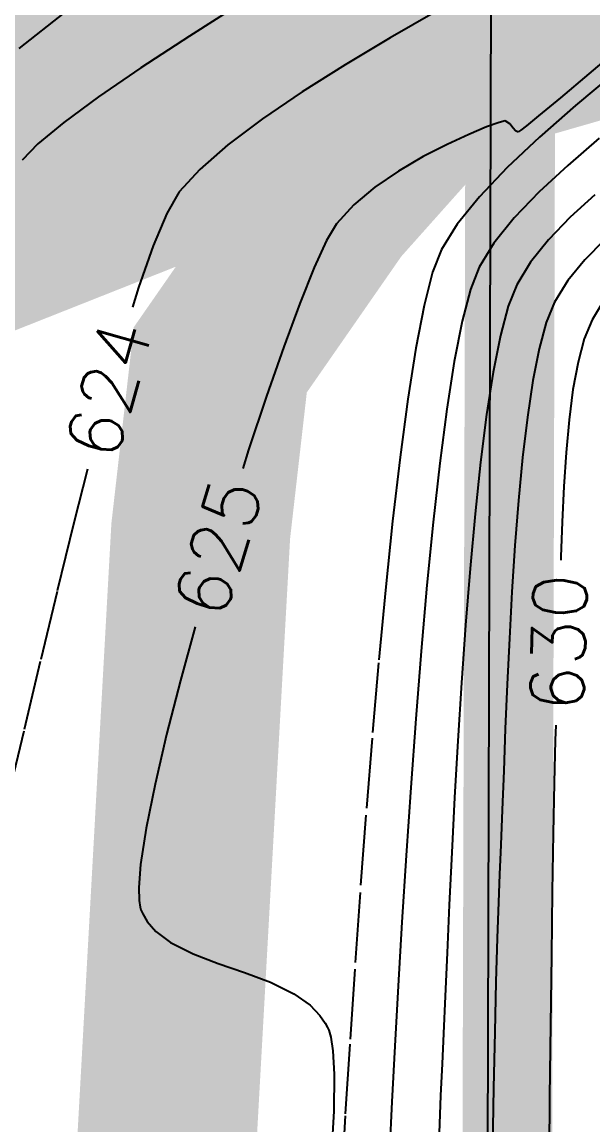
# Model space of a CAD drawing. Header units: feet. Extents: x 26064 to 27719, y 16802 to 28989.
# Drawn here: x 27556.13 to 27581.6, y 17919.21 to 17968.4 of the extents above; entities that cross this region are included whole.
import ezdxf

# ---------------------------------------------------------------- set-up
doc = ezdxf.new("R2010")
doc.units = ezdxf.units.FT
doc.header["$LTSCALE"] = 50
doc.header["$MEASUREMENT"] = 0
for name, pattern in [('DASHED', [0.75, 0.5, -0.25]), ('HIDDEN', [0.375, 0.25, -0.125]), ('HIDN25', [0.0938, 0.0625, -0.0313])]:
    doc.linetypes.add(name, pattern=pattern)
for name, color, linetype in [('CONT-MJR', 160, 'HIDDEN'), ('CONT-MNR', 55, 'HIDN25'), ('DEMO-UTILITY', 1, 'Continuous'), ('FENCES-CHAIN', 6, 'FENCE-CHAIN'), ('SILT_FENCE', 1, 'HIDDEN'), ('WATER', 5, 'Continuous')]:
    doc.layers.add(name, color=color, linetype=linetype)
doc.styles.add('l60', font='simplex', dxfattribs={"height": 2.4})
doc.linetypes.add('FENCE-CHAIN', pattern='A,1,0,[133,ltypeshp.shx,S=0.05,R=0,X=0,Y=0],-0.1', length=1.1)

msp = doc.modelspace()

# ---------------------------------------------------------------- linework, layer by layer
at = {"layer": 'CONT-MJR', "color": 7, "extrusion": (0.647843, -0.761774, 0)}
msp.add_line((27582.90594, 17967.35629, 625), (27581.41669, 17966.08976, 625), dxfattribs=at)
at = {"layer": 'CONT-MJR', "color": 7, "extrusion": (0.644668, -0.764463, 0)}
msp.add_line((27581.41669, 17966.08976, 625), (27580.1568, 17965.02731, 625), dxfattribs=at)
at = {"layer": 'CONT-MJR', "color": 7}
for p, q in [((27580.1568, 17965.02731, 625), (27579.17863, 17964.21328, 625)), ((27577.68109, 17963.9959, 625), (27577.42248, 17963.92898, 625)), ((27577.42248, 17963.92898, 625), (27576.85932, 17963.72433, 625)), ((27578.1487, 17963.55564, 625), (27578.03774, 17963.67315, 625)), ((27578.38217, 17963.57546, 625), (27578.29498, 17963.51566, 625)), ((27578.63412, 17963.77073, 625), (27578.38217, 17963.57546, 625)), ((27576.06026, 17963.39349, 625), (27575.09394, 17962.94799, 625)), ((27575.09394, 17962.94799, 625), (27574.02901, 17962.39937, 625)), ((27582.10792, 17956.01079, 630), (27581.56256, 17955.11748, 630)), ((27581.56256, 17955.11748, 630), (27581.21882, 17954.27129, 630)), ((27581.21882, 17954.27129, 630), (27580.93849, 17953.22511, 630)), ((27566.24069, 17949.31749, 625), (27565.97866, 17948.4911, 625)), ((27580.23003, 17946.11684, 630), (27580.17539, 17944.54421, 630)), ((27563.19909, 17939.03606, 625), (27562.58227, 17936.62427, 625)), ((27579.94178, 17937.03888, 630), (27579.9231, 17936.36759, 630)), ((27562.06597, 17934.4075, 625), (27561.67175, 17932.45156, 625)), ((27561.33853, 17929.79819, 625), (27561.35258, 17929.21523, 625)), ((27561.43695, 17928.80671, 625), (27561.51564, 17928.62387, 625)), ((27561.51564, 17928.62387, 625), (27561.71291, 17928.28541, 625)), ((27579.74914, 17926.7617, 630), (27579.70856, 17923.69394, 630)), ((27566.06222, 17926.00475, 625), (27567.21353, 17925.57265, 625)), ((27567.21353, 17925.57265, 625), (27568.26397, 17925.05698, 625)), ((27568.26397, 17925.05698, 625), (27568.98092, 17924.54792, 625)), ((27568.98092, 17924.54792, 625), (27569.42126, 17924.09162, 625)), ((27569.65938, 17923.74544, 625), (27569.76, 17923.55846, 625)), ((27569.76, 17923.55846, 625), (27569.81369, 17923.43312, 625)), ((27569.90456, 17923.12261, 625), (27570.00155, 17922.51581, 625)), ((27570.04226, 17919.82289, 625), (27569.92844, 17917.87372, 625))]:
    msp.add_line(p, q, dxfattribs=at)
at = {"layer": 'CONT-MJR', "color": 7, "extrusion": (-0.534474, -0.845185, 0)}
msp.add_line((27577.89461, 17963.86088, 625), (27577.68109, 17963.9959, 625), dxfattribs=at)
at = {"layer": 'CONT-MJR', "color": 7, "extrusion": (-0.630702, 0.776025, 0)}
msp.add_line((27579.17863, 17964.21328, 625), (27578.63412, 17963.77073, 625), dxfattribs=at)
at = {"layer": 'CONT-MJR', "color": 7, "extrusion": (0.382545, -0.923937, 0)}
msp.add_line((27576.85932, 17963.72433, 625), (27576.06026, 17963.39349, 625), dxfattribs=at)
at = {"layer": 'CONT-MJR', "color": 7, "extrusion": (0.795233, 0.606304, 0)}
msp.add_line((27578.03774, 17963.67315, 625), (27577.89461, 17963.86088, 625), dxfattribs=at)
at = {"layer": 'CONT-MJR', "color": 7, "extrusion": (0.455337, 0.890319, 0)}
msp.add_line((27578.23145, 17963.51332, 625), (27578.1487, 17963.55564, 625), dxfattribs=at)
at = {"layer": 'CONT-MJR', "color": 7, "extrusion": (-0.117411, -0.993083, 0)}
msp.add_line((27578.27687, 17963.50795, 625), (27578.23145, 17963.51332, 625), dxfattribs=at)
at = {"layer": 'CONT-MJR', "color": 7, "extrusion": (0.392039, -0.919948, 0)}
msp.add_line((27578.29498, 17963.51566, 625), (27578.27687, 17963.50795, 625), dxfattribs=at)
at = {"layer": 'CONT-MJR', "color": 7, "extrusion": (-0.504765, 0.863257, 0)}
msp.add_line((27574.02901, 17962.39937, 625), (27572.93412, 17961.75916, 625), dxfattribs=at)
at = {"layer": 'CONT-MJR', "color": 7, "extrusion": (-0.563398, 0.826185, 0)}
msp.add_line((27572.93412, 17961.75916, 625), (27571.8779, 17961.0389, 625), dxfattribs=at)
at = {"layer": 'CONT-MJR', "color": 7, "extrusion": (0.639245, -0.769003, 0)}
msp.add_line((27571.8779, 17961.0389, 625), (27570.92901, 17960.25012, 625), dxfattribs=at)
at = {"layer": 'CONT-MJR', "color": 7, "extrusion": (0.73818, -0.674604, 0)}
msp.add_line((27570.92901, 17960.25012, 625), (27570.15609, 17959.40435, 625), dxfattribs=at)
at = {"layer": 'CONT-MJR', "color": 7, "extrusion": (0.861945, -0.507002, 0)}
msp.add_line((27570.15609, 17959.40435, 625), (27569.71903, 17958.66132, 625), dxfattribs=at)
at = {"layer": 'CONT-MJR', "color": 7, "extrusion": (0.909284, -0.416176, 0)}
msp.add_line((27569.71903, 17958.66132, 625), (27569.16704, 17957.45531, 625), dxfattribs=at)
at = {"layer": 'CONT-MJR', "color": 7, "extrusion": (0.927657, -0.373434, 0)}
msp.add_line((27569.16704, 17957.45531, 625), (27568.52167, 17955.85212, 625), dxfattribs=at)
at = {"layer": 'CONT-MJR', "color": 7, "extrusion": (0.937637, -0.347616, 0)}
msp.add_line((27568.52167, 17955.85212, 625), (27567.80446, 17953.91756, 625), dxfattribs=at)
at = {"layer": 'CONT-MJR', "color": 7, "extrusion": (0.944198, -0.329378, 0)}
msp.add_line((27567.80446, 17953.91756, 625), (27567.03695, 17951.71741, 625), dxfattribs=at)
at = {"layer": 'CONT-MJR', "color": 7, "extrusion": (0.98336, -0.181666, 0)}
msp.add_line((27580.93849, 17953.22511, 630), (27580.7142, 17952.011, 630), dxfattribs=at)
at = {"layer": 'CONT-MJR', "color": 7, "extrusion": (0.949123, -0.314905, 0)}
msp.add_line((27567.03695, 17951.71741, 625), (27566.24069, 17949.31749, 625), dxfattribs=at)
at = {"layer": 'CONT-MJR', "color": 7, "extrusion": (0.991643, -0.12901, 0)}
msp.add_line((27580.7142, 17952.011, 630), (27580.53858, 17950.66106, 630), dxfattribs=at)
at = {"layer": 'CONT-MJR', "color": 7, "extrusion": (0.995758, -0.092008, 0)}
msp.add_line((27580.53858, 17950.66106, 630), (27580.40425, 17949.20733, 630), dxfattribs=at)
at = {"layer": 'CONT-MJR', "color": 7, "extrusion": (0.997841, -0.06567, 0)}
msp.add_line((27580.40425, 17949.20733, 630), (27580.30386, 17947.6819, 630), dxfattribs=at)
at = {"layer": 'CONT-MJR', "color": 7, "extrusion": (0.998889, -0.047121, 0)}
msp.add_line((27580.30386, 17947.6819, 630), (27580.23003, 17946.11684, 630), dxfattribs=at)
at = {"layer": 'CONT-MJR', "color": 7, "extrusion": (0.999618, -0.027642, 0)}
msp.add_line((27580.17539, 17944.54421, 630), (27580.17159, 17944.40673, 630), dxfattribs=at)
at = {"layer": 'CONT-MJR', "color": 7, "extrusion": (0.964494, -0.264104, 0)}
msp.add_line((27563.85519, 17941.43212, 625), (27563.19909, 17939.03606, 625), dxfattribs=at)
at = {"layer": 'CONT-MJR', "color": 7, "extrusion": (0.973934, -0.226833, 0)}
msp.add_line((27562.58227, 17936.62427, 625), (27562.06597, 17934.4075, 625), dxfattribs=at)
at = {"layer": 'CONT-MJR', "color": 7, "extrusion": (0.999742, -0.022695, 0)}
msp.add_line((27579.9231, 17936.36759, 630), (27579.8801, 17934.47332, 630), dxfattribs=at)
at = {"layer": 'CONT-MJR', "color": 7, "extrusion": (0.999811, -0.019426, 0)}
msp.add_line((27579.8801, 17934.47332, 630), (27579.83603, 17932.20511, 630), dxfattribs=at)
at = {"layer": 'CONT-MJR', "color": 7, "extrusion": (0.988377, -0.152026, 0)}
msp.add_line((27561.67175, 17932.45156, 625), (27561.42114, 17930.82225, 625), dxfattribs=at)
at = {"layer": 'CONT-MJR', "color": 7, "extrusion": (0.999855, -0.017006, 0)}
msp.add_line((27579.83603, 17932.20511, 630), (27579.792, 17929.61666, 630), dxfattribs=at)
at = {"layer": 'CONT-MJR', "color": 7, "extrusion": (0.996762, -0.080405, 0)}
msp.add_line((27561.42114, 17930.82225, 625), (27561.33853, 17929.79819, 625), dxfattribs=at)
at = {"layer": 'CONT-MJR', "color": 7, "extrusion": (0.999887, -0.015011, 0)}
msp.add_line((27579.792, 17929.61666, 630), (27579.74914, 17926.7617, 630), dxfattribs=at)
at = {"layer": 'CONT-MJR', "color": 7, "extrusion": (0.986733, 0.16235, 0)}
msp.add_line((27561.35258, 17929.21523, 625), (27561.40072, 17928.92262, 625), dxfattribs=at)
at = {"layer": 'CONT-MJR', "color": 7, "extrusion": (0.954483, 0.298266, 0)}
msp.add_line((27561.40072, 17928.92262, 625), (27561.43695, 17928.80671, 625), dxfattribs=at)
at = {"layer": 'CONT-MJR', "color": 7, "extrusion": (0.755799, 0.654803, 0)}
msp.add_line((27561.71291, 17928.28541, 625), (27562.09944, 17927.83926, 625), dxfattribs=at)
at = {"layer": 'CONT-MJR', "color": 7, "extrusion": (-0.602936, -0.79779, 0)}
msp.add_line((27562.09944, 17927.83926, 625), (27562.75859, 17927.34111, 625), dxfattribs=at)
at = {"layer": 'CONT-MJR', "color": 7, "extrusion": (-0.451455, -0.892294, 0)}
msp.add_line((27562.75859, 17927.34111, 625), (27563.7592, 17926.83485, 625), dxfattribs=at)
at = {"layer": 'CONT-MJR', "color": 7, "extrusion": (-0.354765, -0.934956, 0)}
msp.add_line((27563.7592, 17926.83485, 625), (27564.88559, 17926.40744, 625), dxfattribs=at)
at = {"layer": 'CONT-MJR', "color": 7, "extrusion": (-0.323802, -0.946125, 0)}
msp.add_line((27564.88559, 17926.40744, 625), (27566.06222, 17926.00475, 625), dxfattribs=at)
at = {"layer": 'CONT-MJR', "color": 7, "extrusion": (0.823895, 0.566742, 0)}
msp.add_line((27569.42126, 17924.09162, 625), (27569.65938, 17923.74544, 625), dxfattribs=at)
at = {"layer": 'CONT-MJR', "color": 7, "extrusion": (0.999934, -0.011521, 0)}
msp.add_line((27579.70856, 17923.69394, 630), (27579.67138, 17920.46708, 630), dxfattribs=at)
at = {"layer": 'CONT-MJR', "color": 7, "extrusion": (0.959747, 0.280866, 0)}
msp.add_line((27569.81369, 17923.43312, 625), (27569.90456, 17923.12261, 625), dxfattribs=at)
at = {"layer": 'CONT-MJR', "color": 7, "extrusion": (0.998289, 0.058466, 0)}
msp.add_line((27570.00155, 17922.51581, 625), (27570.06296, 17921.46731, 625), dxfattribs=at)
at = {"layer": 'CONT-MJR', "color": 7, "extrusion": (0.999921, -0.012587, 0)}
msp.add_line((27570.06296, 17921.46731, 625), (27570.04226, 17919.82289, 625), dxfattribs=at)
at = {"layer": 'CONT-MJR', "color": 7, "extrusion": (0.999952, -0.009802, 0)}
msp.add_line((27579.67138, 17920.46708, 630), (27579.63872, 17917.13483, 630), dxfattribs=at)
at = {"layer": 'CONT-MNR', "color": 7, "extrusion": (-0.536668, 0.843793, 0)}
msp.add_line((27565.98157, 17969.29502, 623), (27563.59795, 17967.77899, 623), dxfattribs=at)
at = {"layer": 'CONT-MNR', "color": 7, "extrusion": (-0.6159, 0.787824, 0)}
msp.add_line((27555.99521, 17967.2297, 623), (27558.03229, 17968.82223, 623), dxfattribs=at)
at = {"layer": 'CONT-MNR', "color": 7, "extrusion": (0.496583, -0.867989, 0)}
msp.add_line((27574.58064, 17968.8665, 624), (27572.54987, 17967.70468, 624), dxfattribs=at)
at = {"layer": 'CONT-MNR', "color": 7, "extrusion": (-0.549047, 0.835792, 0)}
msp.add_line((27563.59795, 17967.77899, 623), (27561.43309, 17966.35685, 623), dxfattribs=at)
at = {"layer": 'CONT-MNR', "color": 7, "extrusion": (0.514118, -0.857719, 0)}
msp.add_line((27572.54987, 17967.70468, 624), (27570.54333, 17966.50196, 624), dxfattribs=at)
at = {"layer": 'CONT-MNR', "color": 7, "extrusion": (0.535692, -0.844414, 0)}
msp.add_line((27570.54333, 17966.50196, 624), (27568.62586, 17965.28552, 624), dxfattribs=at)
at = {"layer": 'CONT-MNR', "color": 7}
for p, q in [((27561.43309, 17966.35685, 623), (27559.54543, 17965.06066, 623)), ((27582.55471, 17966.11963, 626), (27580.82727, 17964.68283, 626)), ((27568.62586, 17965.28552, 624), (27566.86227, 17964.08256, 624)), ((27557.99343, 17963.92247, 623), (27556.83551, 17962.97433, 623)), ((27581.88619, 17963.21873, 627), (27580.47763, 17962.0114, 627)), ((27564.05607, 17961.82577, 624), (27563.1431, 17960.82632, 624)), ((27576.53992, 17960.60675, 626), (27575.5466, 17959.38472, 626)), ((27578.0926, 17959.66431, 627), (27577.1872, 17958.54473, 627)), ((27575.5466, 17959.38472, 626), (27574.83991, 17958.2603, 626)), ((27579.62519, 17958.69231, 628), (27578.81843, 17957.68896, 628)), ((27581.23592, 17957.79961, 629), (27580.4843, 17956.88078, 629)), ((27561.32818, 17956.55545, 624), (27561.05831, 17955.67841, 624)), ((27577.82407, 17955.73243, 628), (27577.47563, 17954.41821, 628)), ((27577.47563, 17954.41821, 628), (27577.1547, 17952.7906, 628)), ((27573.34537, 17951.58914, 626), (27572.99895, 17949.00001, 626)), ((27578.68043, 17950.77989, 629), (27578.46779, 17948.9853, 629)), ((27574.77039, 17948.72707, 627), (27574.47422, 17946.09495, 627)), ((27578.46779, 17948.9853, 629), (27578.28416, 17947.06257, 629)), ((27559.05206, 17948.4665, 624), (27558.4453, 17946.07191, 624)), ((27576.34483, 17946.47073, 628), (27576.12181, 17944.0329, 628)), ((27576.12181, 17944.0329, 628), (27575.92024, 17941.50336, 628)), ((27557.69319, 17943.0068, 624), (27556.94391, 17939.88729, 624)), ((27577.99181, 17942.98737, 629), (27577.87702, 17940.91226, 629)), ((27573.69494, 17937.31961, 627), (27573.47187, 17934.26562, 627)), ((27577.62177, 17935.00105, 629), (27577.55627, 17933.26429, 629)), ((27573.47187, 17934.26562, 627), (27573.2673, 17931.22925, 627)), ((27577.43646, 17930.37328, 629), (27577.38532, 17929.15149, 629)), ((27575.19176, 17929.03206, 628), (27575.09345, 17926.88346, 628)), ((27577.38532, 17929.15149, 629), (27577.33157, 17927.54048, 629)), ((27575.09345, 17926.88346, 628), (27575.00812, 17924.95353, 628)), ((27577.27675, 17925.5901, 629), (27577.22235, 17923.35021, 629)), ((27574.93454, 17923.28662, 628), (27574.8715, 17921.92707, 628)), ((27572.76537, 17922.71821, 627), (27572.63561, 17920.24468, 627)), ((27570.5486, 17919.60966, 626), (27570.36599, 17916.58392, 626))]:
    msp.add_line(p, q, dxfattribs=at)
at = {"layer": 'CONT-MNR', "color": 7, "extrusion": (-0.591382, 0.806392, 0)}
msp.add_line((27559.54543, 17965.06066, 623), (27557.99343, 17963.92247, 623), dxfattribs=at)
at = {"layer": 'CONT-MNR', "color": 7, "extrusion": (0.659672, -0.751554, 0)}
msp.add_line((27580.82727, 17964.68283, 626), (27579.22149, 17963.27337, 626), dxfattribs=at)
at = {"layer": 'CONT-MNR', "color": 7, "extrusion": (0.60121, -0.799091, 0)}
msp.add_line((27566.86227, 17964.08256, 624), (27565.3174, 17962.92024, 624), dxfattribs=at)
at = {"layer": 'CONT-MNR', "color": 7, "extrusion": (0.717232, -0.696834, 0)}
msp.add_line((27556.83551, 17962.97433, 623), (27556.13011, 17962.24828, 623), dxfattribs=at)
at = {"layer": 'CONT-MNR', "color": 7, "extrusion": (0.687115, -0.726549, 0)}
msp.add_line((27579.22149, 17963.27337, 626), (27577.77863, 17961.90883, 626), dxfattribs=at)
at = {"layer": 'CONT-MNR', "color": 7, "extrusion": (0.655381, -0.755298, 0)}
msp.add_line((27565.3174, 17962.92024, 624), (27564.05607, 17961.82577, 624), dxfattribs=at)
at = {"layer": 'CONT-MNR', "color": 7, "extrusion": (0.681365, -0.731944, 0)}
msp.add_line((27580.47763, 17962.0114, 627), (27579.20126, 17960.82323, 627), dxfattribs=at)
at = {"layer": 'CONT-MNR', "color": 7, "extrusion": (0.724515, -0.689259, 0)}
msp.add_line((27577.77863, 17961.90883, 626), (27576.53992, 17960.60675, 626), dxfattribs=at)
at = {"layer": 'CONT-MNR', "color": 7, "extrusion": (0.864745, -0.502211, 0)}
msp.add_line((27563.1431, 17960.82632, 624), (27562.58658, 17959.86806, 624), dxfattribs=at)
at = {"layer": 'CONT-MNR', "color": 7, "extrusion": (0.722605, -0.691261, 0)}
msp.add_line((27579.20126, 17960.82323, 627), (27578.0926, 17959.66431, 627), dxfattribs=at)
at = {"layer": 'CONT-MNR', "color": 7, "extrusion": (0.674401, -0.738365, 0)}
msp.add_line((27581.68873, 17960.69812, 628), (27580.59184, 17959.69626, 628), dxfattribs=at)
at = {"layer": 'CONT-MNR', "color": 7, "extrusion": (0.921757, -0.387768, 0)}
msp.add_line((27562.58658, 17959.86806, 624), (27561.97904, 17958.42389, 624), dxfattribs=at)
at = {"layer": 'CONT-MNR', "color": 7, "extrusion": (0.720359, -0.693601, 0)}
msp.add_line((27580.59184, 17959.69626, 628), (27579.62519, 17958.69231, 628), dxfattribs=at)
at = {"layer": 'CONT-MNR', "color": 7, "extrusion": (0.848785, -0.528738, 0)}
msp.add_line((27577.1872, 17958.54473, 627), (27576.52057, 17957.4746, 627), dxfattribs=at)
at = {"layer": 'CONT-MNR', "color": 7, "extrusion": (0.705233, -0.708975, 0)}
msp.add_line((27582.11062, 17958.66969, 629), (27581.23592, 17957.79961, 629), dxfattribs=at)
at = {"layer": 'CONT-MNR', "color": 7, "extrusion": (0.944344, -0.328959, 0)}
msp.add_line((27561.97904, 17958.42389, 624), (27561.32818, 17956.55545, 624), dxfattribs=at)
at = {"layer": 'CONT-MNR', "color": 7, "extrusion": (0.933997, -0.357281, 0)}
msp.add_line((27574.83991, 17958.2603, 626), (27574.45164, 17957.24528, 626), dxfattribs=at)
at = {"layer": 'CONT-MNR', "color": 7, "extrusion": (0.850987, -0.525187, 0)}
msp.add_line((27578.81843, 17957.68896, 628), (27578.20124, 17956.68889, 628), dxfattribs=at)
at = {"layer": 'CONT-MNR', "color": 7, "extrusion": (0.968869, -0.247572, 0)}
msp.add_line((27574.45164, 17957.24528, 626), (27574.07256, 17955.76176, 626), dxfattribs=at)
at = {"layer": 'CONT-MNR', "color": 7, "extrusion": (0.932652, -0.360777, 0)}
msp.add_line((27576.52057, 17957.4746, 627), (27576.13491, 17956.47762, 627), dxfattribs=at)
at = {"layer": 'CONT-MNR', "color": 7, "extrusion": (0.930285, -0.366837, 0)}
msp.add_line((27578.20124, 17956.68889, 628), (27577.82407, 17955.73243, 628), dxfattribs=at)
at = {"layer": 'CONT-MNR', "color": 7, "extrusion": (0.851344, -0.524609, 0)}
msp.add_line((27580.4843, 17956.88078, 629), (27579.8819, 17955.90319, 629), dxfattribs=at)
at = {"layer": 'CONT-MNR', "color": 7, "extrusion": (0.968139, -0.250415, 0)}
msp.add_line((27576.13491, 17956.47762, 627), (27575.76698, 17955.05514, 627), dxfattribs=at)
at = {"layer": 'CONT-MNR', "color": 7, "extrusion": (0.981693, -0.190471, 0)}
msp.add_line((27574.07256, 17955.76176, 626), (27573.70352, 17953.85972, 626), dxfattribs=at)
at = {"layer": 'CONT-MNR', "color": 7, "extrusion": (0.928125, -0.372269, 0)}
msp.add_line((27579.8819, 17955.90319, 629), (27579.52283, 17955.00798, 629), dxfattribs=at)
at = {"layer": 'CONT-MNR', "color": 7, "extrusion": (0.981578, -0.191062, 0)}
msp.add_line((27575.76698, 17955.05514, 627), (27575.41686, 17953.2564, 627), dxfattribs=at)
at = {"layer": 'CONT-MNR', "color": 7, "extrusion": (0.965464, -0.260536, 0)}
msp.add_line((27579.52283, 17955.00798, 629), (27579.20492, 17953.82991, 629), dxfattribs=at)
at = {"layer": 'CONT-MNR', "color": 7, "extrusion": (0.987787, -0.15581, 0)}
msp.add_line((27573.70352, 17953.85972, 626), (27573.34537, 17951.58914, 626), dxfattribs=at)
at = {"layer": 'CONT-MNR', "color": 7, "extrusion": (0.981195, -0.193021, 0)}
msp.add_line((27579.20492, 17953.82991, 629), (27578.92513, 17952.40765, 629), dxfattribs=at)
at = {"layer": 'CONT-MNR', "color": 7, "extrusion": (0.988007, -0.15441, 0)}
msp.add_line((27575.41686, 17953.2564, 627), (27575.08464, 17951.13063, 627), dxfattribs=at)
at = {"layer": 'CONT-MNR', "color": 7, "extrusion": (0.988148, -0.153503, 0)}
msp.add_line((27577.1547, 17952.7906, 628), (27576.86006, 17950.89392, 628), dxfattribs=at)
at = {"layer": 'CONT-MNR', "color": 7, "extrusion": (0.988889, -0.148659, 0)}
msp.add_line((27578.92513, 17952.40765, 629), (27578.68043, 17950.77989, 629), dxfattribs=at)
at = {"layer": 'CONT-MNR', "color": 7, "extrusion": (0.991562, -0.129637, 0)}
msp.add_line((27575.08464, 17951.13063, 627), (27574.77039, 17948.72707, 627), dxfattribs=at)
at = {"layer": 'CONT-MNR', "color": 7, "extrusion": (0.992024, -0.12605, 0)}
msp.add_line((27576.86006, 17950.89392, 628), (27576.59051, 17948.77251, 628), dxfattribs=at)
at = {"layer": 'CONT-MNR', "color": 7, "extrusion": (0.993245, -0.116032, 0)}
msp.add_line((27572.99895, 17949.00001, 626), (27572.66511, 17946.14231, 626), dxfattribs=at)
at = {"layer": 'CONT-MNR', "color": 7, "extrusion": (0.994352, -0.106131, 0)}
msp.add_line((27576.59051, 17948.77251, 628), (27576.34483, 17946.47073, 628), dxfattribs=at)
at = {"layer": 'CONT-MNR', "color": 7, "extrusion": (0.996945, -0.078107, 0)}
msp.add_line((27578.28416, 17947.06257, 629), (27578.12651, 17945.05036, 629), dxfattribs=at)
at = {"layer": 'CONT-MNR', "color": 7, "extrusion": (0.971189, -0.238309, 0)}
msp.add_line((27558.4453, 17946.07191, 624), (27557.69319, 17943.0068, 624), dxfattribs=at)
at = {"layer": 'CONT-MNR', "color": 7, "extrusion": (0.994619, -0.103597, 0)}
msp.add_line((27572.66511, 17946.14231, 626), (27572.34469, 17943.06601, 626), dxfattribs=at)
at = {"layer": 'CONT-MNR', "color": 7, "extrusion": (0.995146, -0.09841, 0)}
msp.add_line((27574.47422, 17946.09495, 627), (27574.19619, 17943.28351, 627), dxfattribs=at)
at = {"layer": 'CONT-MNR', "color": 7, "extrusion": (0.997875, -0.065155, 0)}
msp.add_line((27578.12651, 17945.05036, 629), (27577.99181, 17942.98737, 629), dxfattribs=at)
at = {"layer": 'CONT-MNR', "color": 7, "extrusion": (0.995579, -0.093931, 0)}
msp.add_line((27572.34469, 17943.06601, 626), (27572.03854, 17939.8211, 626), dxfattribs=at)
at = {"layer": 'CONT-MNR', "color": 7, "extrusion": (0.996123, -0.087975, 0)}
msp.add_line((27574.19619, 17943.28351, 627), (27573.9364, 17940.34198, 627), dxfattribs=at)
at = {"layer": 'CONT-MNR', "color": 7, "extrusion": (0.997533, -0.070193, 0)}
msp.add_line((27575.92024, 17941.50336, 628), (27575.73892, 17938.92647, 628), dxfattribs=at)
at = {"layer": 'CONT-MNR', "color": 7, "extrusion": (0.99886, -0.047742, 0)}
msp.add_line((27577.87702, 17940.91226, 629), (27577.7791, 17938.86372, 629), dxfattribs=at)
at = {"layer": 'CONT-MNR', "color": 7, "extrusion": (0.996824, -0.07964, 0)}
msp.add_line((27573.9364, 17940.34198, 627), (27573.69494, 17937.31961, 627), dxfattribs=at)
at = {"layer": 'CONT-MNR', "color": 7, "extrusion": (0.972965, -0.230954, 0)}
msp.add_line((27556.94391, 17939.88729, 624), (27556.20515, 17936.77502, 624), dxfattribs=at)
at = {"layer": 'CONT-MNR', "color": 7, "extrusion": (0.996277, -0.086205, 0)}
msp.add_line((27572.03854, 17939.8211, 626), (27571.7475, 17936.45755, 626), dxfattribs=at)
at = {"layer": 'CONT-MNR', "color": 7, "extrusion": (0.998027, -0.062785, 0)}
msp.add_line((27575.73892, 17938.92647, 628), (27575.57661, 17936.34655, 628), dxfattribs=at)
at = {"layer": 'CONT-MNR', "color": 7, "extrusion": (0.999103, -0.042352, 0)}
msp.add_line((27577.7791, 17938.86372, 629), (27577.69503, 17936.88043, 629), dxfattribs=at)
at = {"layer": 'CONT-MNR', "color": 7, "extrusion": (0.973098, -0.230391, 0)}
msp.add_line((27556.20515, 17936.77502, 624), (27555.48459, 17933.73164, 624), dxfattribs=at)
at = {"layer": 'CONT-MNR', "color": 7, "extrusion": (0.996804, -0.07989, 0)}
msp.add_line((27571.7475, 17936.45755, 626), (27571.47242, 17933.02535, 626), dxfattribs=at)
at = {"layer": 'CONT-MNR', "color": 7, "extrusion": (0.999241, -0.038954, 0)}
msp.add_line((27577.69503, 17936.88043, 629), (27577.62177, 17935.00105, 629), dxfattribs=at)
at = {"layer": 'CONT-MNR', "color": 7, "extrusion": (0.998384, -0.056823, 0)}
msp.add_line((27575.57661, 17936.34655, 628), (27575.43213, 17933.80795, 628), dxfattribs=at)
at = {"layer": 'CONT-MNR', "color": 7, "extrusion": (0.998644, -0.052063, 0)}
msp.add_line((27575.43213, 17933.80795, 628), (27575.30425, 17931.35501, 628), dxfattribs=at)
at = {"layer": 'CONT-MNR', "color": 7, "extrusion": (0.997211, -0.074635, 0)}
msp.add_line((27571.47242, 17933.02535, 626), (27571.21415, 17929.57449, 626), dxfattribs=at)
at = {"layer": 'CONT-MNR', "color": 7, "extrusion": (0.999238, -0.03903, 0)}
msp.add_line((27577.55627, 17933.26429, 629), (27577.49552, 17931.7088, 629), dxfattribs=at)
at = {"layer": 'CONT-MNR', "color": 7, "extrusion": (0.999024, -0.044176, 0)}
msp.add_line((27577.49552, 17931.7088, 629), (27577.43646, 17930.37328, 629), dxfattribs=at)
at = {"layer": 'CONT-MNR', "color": 7, "extrusion": (0.998044, -0.062513, 0)}
msp.add_line((27573.2673, 17931.22925, 627), (27573.0813, 17928.25973, 627), dxfattribs=at)
at = {"layer": 'CONT-MNR', "color": 7, "extrusion": (0.99883, -0.048368, 0)}
msp.add_line((27575.30425, 17931.35501, 628), (27575.19176, 17929.03206, 628), dxfattribs=at)
at = {"layer": 'CONT-MNR', "color": 7, "extrusion": (0.997533, -0.070194, 0)}
msp.add_line((27571.21415, 17929.57449, 626), (27570.97352, 17926.15493, 626), dxfattribs=at)
at = {"layer": 'CONT-MNR', "color": 7, "extrusion": (0.998285, -0.058544, 0)}
msp.add_line((27573.0813, 17928.25973, 627), (27572.91397, 17925.40631, 627), dxfattribs=at)
at = {"layer": 'CONT-MNR', "color": 7, "extrusion": (0.999605, -0.028098, 0)}
msp.add_line((27577.33157, 17927.54048, 629), (27577.27675, 17925.5901, 629), dxfattribs=at)
at = {"layer": 'CONT-MNR', "color": 7, "extrusion": (0.997793, -0.066394, 0)}
msp.add_line((27570.97352, 17926.15493, 626), (27570.75139, 17922.81666, 626), dxfattribs=at)
at = {"layer": 'CONT-MNR', "color": 7, "extrusion": (0.998476, -0.055194, 0)}
msp.add_line((27572.91397, 17925.40631, 627), (27572.76537, 17922.71821, 627), dxfattribs=at)
at = {"layer": 'CONT-MNR', "color": 7, "extrusion": (0.999027, -0.044098, 0)}
msp.add_line((27575.00812, 17924.95353, 628), (27574.93454, 17923.28662, 628), dxfattribs=at)
at = {"layer": 'CONT-MNR', "color": 7, "extrusion": (0.999776, -0.021153, 0)}
msp.add_line((27577.22235, 17923.35021, 629), (27577.16989, 17920.87068, 629), dxfattribs=at)
at = {"layer": 'CONT-MNR', "color": 7, "extrusion": (0.998007, -0.063108, 0)}
msp.add_line((27570.75139, 17922.81666, 626), (27570.5486, 17919.60966, 626), dxfattribs=at)
at = {"layer": 'CONT-MNR', "color": 7, "extrusion": (0.998984, -0.045077, 0)}
msp.add_line((27574.8715, 17921.92707, 628), (27574.80787, 17920.51693, 628), dxfattribs=at)
at = {"layer": 'CONT-MNR', "color": 7, "extrusion": (0.999831, -0.01836, 0)}
msp.add_line((27577.16989, 17920.87068, 629), (27577.12087, 17918.20136, 629), dxfattribs=at)
at = {"layer": 'CONT-MNR', "color": 7, "extrusion": (0.998744, -0.050101, 0)}
msp.add_line((27572.63561, 17920.24468, 627), (27572.52476, 17918.03494, 627), dxfattribs=at)
at = {"layer": 'CONT-MNR', "color": 7, "extrusion": (0.999226, -0.03933, 0)}
msp.add_line((27574.80787, 17920.51693, 628), (27574.74203, 17918.84411, 628), dxfattribs=at)
at = {"layer": 'DEMO-UTILITY', "color": 1, "linetype": 'DASHED', "const_width": 4}
msp.add_lwpolyline([(27139.07639, 16837.55616), (27136.77996, 16836.40038), (27176.86763, 16836.40038), (27177.08777, 16899.81834), (27306.13781, 16899.37037), (27307.17391, 17114.23636), (27497.1933, 17113.50827), (27496.89571, 17057.7123), (27575.39252, 17057.1509), (27578.04835, 18013.41051), (27578.04835, 18043.90918), (26750.68492, 18040.58724), (26748.26576, 18022.94146), (26393.41176, 18022.94146)], dxfattribs=at)
at = {"layer": 'FENCES-CHAIN', "color": 7, "ltscale": 0.5}
msp.add_line((27577.18074, 18012.41307), (27574.39252, 17057.15382), dxfattribs=at)
msp.add_line((27577.18074, 18012.41307), (27574.39252, 17057.15382), dxfattribs=at)
msp.add_line((27577.18074, 18012.41307), (27574.39252, 17057.15382), dxfattribs=at)
at = {"layer": 'SILT_FENCE', "color": 3, "linetype": 'Continuous', "flags": 128}
msp.add_lwpolyline([(26250.44337, 18011.00838, 13.33333, 13.33333, 0), (27572.16596, 18007.42643, 13.33, 13.33, 0), (27589.20602, 18008.76923, 13.33, 13.33, 0), (27594.52098, 18012.59785, 13.33, 13.33, 0), (27606.82988, 18020.78484, 13.33, 13.33, 0), (27616.60755, 18014.97951, 13.33, 13.33, 0), (27624.71846, 17999.8173, 13.33, 13.33, 0), (27612.98505, 17986.0807, 13.33, 13.33, 0), (27589.97533, 17973.25929, 13.33, 13.33, 0), (27570.73764, 17967.72847, 13.33, 13.33, 0), (27543.18192, 17956.81055, 13.33, 13.33, 0), (27543.18192, 17956.81055, 13.33, 13.33, 0), (27543.18192, 17956.81055, 13.33, 13.33, 0), (27541.77031, 17952.78057, 13.33, 13.33, 0), (27539.68002, 17946.81082, 13.33, 13.33, 0), (27536.87105, 17938.78592, 13.33, 13.33, 0), (27533.53572, 17929.25579, 13.33, 13.33, 0), (27526.85733, 17911.67789, 13.33, 13.33, 0)], format="xyseb", dxfattribs=at)
at = {"layer": 'WATER', "color": 5, "linetype": 'Continuous', "const_width": 8, "elevation": 625, "flags": 128}
msp.add_lwpolyline([(27618.35549, 18036.3866), (27600.58754, 17994.82642), (27569.90643, 17960.42963), (27564.97689, 17953.33784), (27564.10413, 17945.70614), (27560.80611, 17886.26907), (27564.10669, 17876.67357), (27565.60697, 17872.17568), (27573.13702, 17831.92907), (27591.15263, 17787.04977), (27632.0139, 17719.43356), (27672.2278, 17660.66565), (27700.39955, 17613.74317)], dxfattribs=at)

# ---------------------------------------------------------------- texts
at = {"layer": 'CONT-MJR', "color": 7, "style": 'l60'}
for s, rotation, p in [('625', 73.129267, (27565.14024, 17941.6694, 625)), ('630', 88.315184, (27581.17998, 17937.60271, 630))]:
    msp.add_text(s, height=2.4, rotation=rotation, dxfattribs=at).set_placement(p)
at = {"layer": 'CONT-MNR', "color": 7, "style": 'l60'}
msp.add_text('624', height=2.4, rotation=74.243078, dxfattribs=at).set_placement((27560.31132, 17948.73462, 624))

doc.saveas('drawing.dxf')
